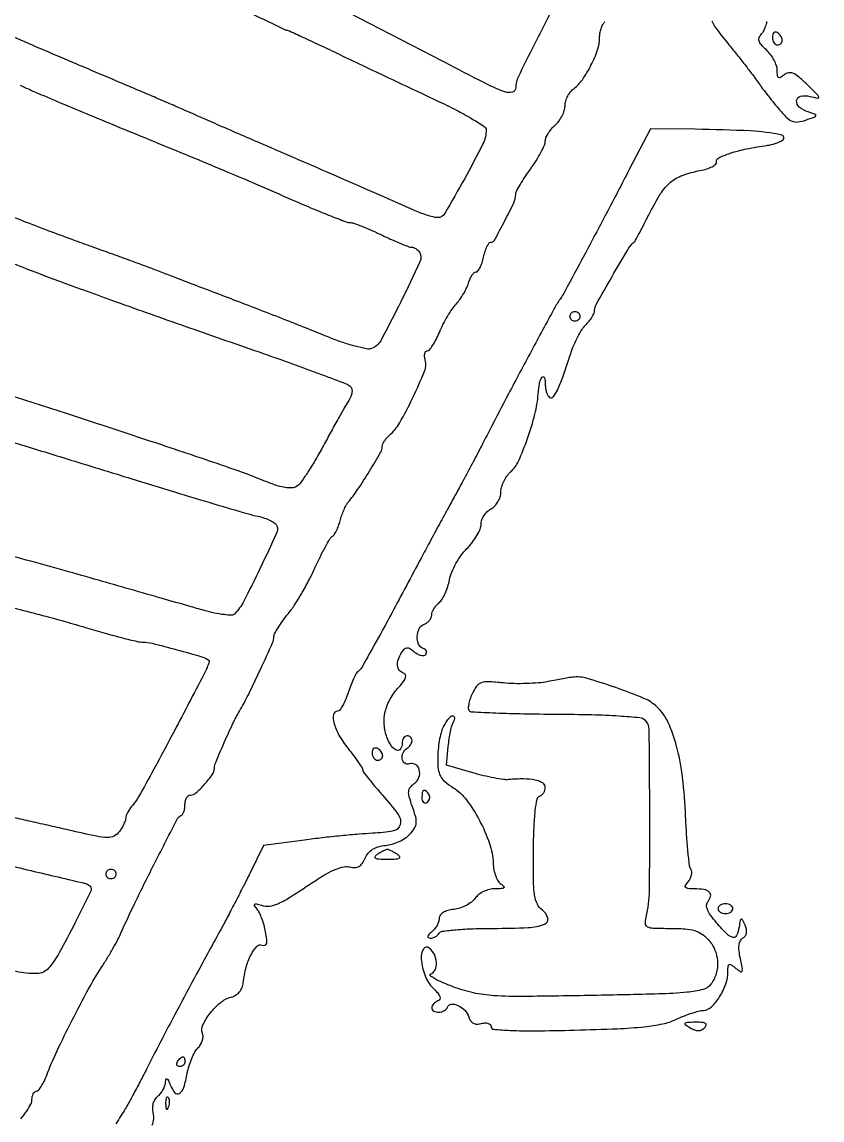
# Model space of a CAD drawing. Extents: x 0 to 2558, y 0 to 3412.
# Drawn here: x 621 to 783.1, y 1777.2 to 1999.6 of the extents above; entities that cross this region are included whole.
import ezdxf

# ---------------------------------------------------------------- set-up
doc = ezdxf.new("R2010")
doc.units = 0

msp = doc.modelspace()

# ---------------------------------------------------------------- linework, layer by layer
for points in [[(1286.775, 2242.902503, 0.000001), (1177.44536, 2242.627485, 0.134519)], [(1176.555032, 2242.380365, -0.000002), (1098.265318, 2241.934774, -0.000173)], [(935.98627, 1609.366085, -0.000001), (935.969595, 1631.173089, -0.000019), (935.952051, 1655.383799, -0.000011), (935.933053, 1684)], [(1102.150613, 2258.328759, 0.000012), (1205.122254, 2258.377188, 0.008936)], [(665.553633, 2002.283431, 0.000064), (674.296067, 1998.072004, 0.112671), (674.611544, 1998, -0.107922), (674.917556, 1997.93317, -0.000498), (677.908563, 1996.557736, -0.002316), (681.305779, 1994.972282, -0.001458), (685.260489, 1993.090167, 0.000781), (689.888093, 1990.880118, 0.000477), (695.356206, 1988.285533, 0.000478), (700.778117, 1985.725549, 0.000849), (705.25, 1983.628627, -0.010084), (708.987789, 1981.790972, -0.015457), (712.14081, 1980.035499, -0.009905), (714.640503, 1978.472707, -0.249857), (715.016586, 1977.78846, -0.120496), (714.36662, 1974.974058, -0.008975), (710.668558, 1967.952341, -0.005714), (706.630889, 1960.803342, -0.267425), (705.236312, 1960, -0.058474), (704.480821, 1960.088656, -0.015207), (703.297867, 1960.408473, -0.015249), (701.962745, 1960.858265, -0.015035), (700.651129, 1961.390546, 0.00058), (693.356794, 1964.599321, 0.0005), (685.685054, 1967.954353, 0.000497), (677.958783, 1971.314886, 0.000554), (670.5, 1974.540434, -0.000395), (665.995308, 1976.486779, -0.000412), (661.55625, 1978.413267, -0.000395), (657.721703, 1980.084762, -0.001811), (655.5, 1981.064898, 0.002119), (653.472365, 1981.957927, 0.000738), (650.545312, 1983.227166, 0.000733), (647.318986, 1984.614912, 0.000855), (644.25, 1985.923444, 0.000011), (640.949584, 1987.323898, 0.000007), (637, 1988.999647, 0.000007), (633.050414, 1990.675275, 0.000011), (629.75, 1992.075353, -0.001416), (623.098393, 1994.919135, -0.001717), (616.877373, 1997.625058, -0.00147)], [(732.495811, 2009.828005, 0.006305), (726.921155, 1999.26025, 0.002388), (721.542522, 1988.619881, 0.116335), (721, 1986.319714, -0.334184), (720.337526, 1985.439227, -0.153963), (718.818683, 1985.476895, -0.034451), (715.547118, 1986.856993, -0.003201), (707.742515, 1990.86549, 0.003075), (674.214495, 2008.096408, 0.001802)], [(620.738541, 1777.393758, 0.024751), (621.923643, 1778.983713, 0.024716), (622.776028, 1780.400512, 0.123673), (623, 1781.292163, -0.049477), (623.064829, 1781.945708, -0.06947), (623.258112, 1782.498323, -0.089639), (623.543208, 1782.870266, -0.186626), (623.87868, 1783, 0.219982), (624.292943, 1783.191529, 0.032056), (624.86183, 1783.954688, 0.031293), (625.454842, 1785.005168, 0.0221), (625.991685, 1786.25, -0.018888), (628.018837, 1791.034818, -0.007695), (631.118864, 1797.388983, -0.00767), (634.402064, 1803.624804, -0.019665), (637.020475, 1808, 0.007633), (638.224495, 1809.906219, 0.006906), (639.411555, 1811.9125, 0.006933), (640.424779, 1813.738463, 0.021843), (641.032698, 1815, -0.011852), (643.837291, 1821.130229, -0.004723), (647.959419, 1829.403916, -0.000994), (652.440266, 1838.145732, -0.178107), (653.189344, 1838.833333, 0.156254), (653.500774, 1839.095709, 0.053767), (653.76187, 1839.631771, 0.047113), (653.940179, 1840.325287, 0.039396), (654, 1841.083333, -0.054903), (654.080754, 1841.816539, -0.074532), (654.320102, 1842.436979, -0.094055), (654.673937, 1842.853228, -0.171325), (655.089707, 1843, 0.184509), (656.217241, 1843.430744, 0.027397), (657.970775, 1845.181509, 0.028895), (659.526327, 1847.13037, 0.146092), (659.966731, 1848.434276, -0.090665), (660.229119, 1849.627632, -0.003834), (661.94223, 1853.624431, -0.007075), (663.710804, 1857.514026, -0.023388), (665.029353, 1860, 0.019208), (666.837777, 1863.341816, 0.006037), (669.288361, 1868.473258, 0.00253), (671.736008, 1873.832809, 0.106233), (672, 1875.061307, -0.125339), (672.154392, 1875.66753, -0.014456), (672.867655, 1876.891423, -0.016683), (673.822591, 1878.317842, -0.012887), (674.953721, 1879.808638, 0.024949), (676.263415, 1881.624078, 0.011891), (677.772108, 1884.077718, 0.011755), (679.230367, 1886.721855, 0.016369), (680.400451, 1889.15806, -0.009399), (681.424053, 1891.367671, -0.012656), (682.437995, 1893.325172, -0.009755), (683.3489, 1894.906017, -0.119303), (683.83595, 1895.398612, 0.108857), (684.24239, 1895.793067, 0.029655), (684.692909, 1896.572292, 0.028523), (685.11109, 1897.540041, 0.026243), (685.429757, 1898.576152, -0.021704), (685.750909, 1899.655082, -0.019053), (686.176977, 1900.750948, -0.01948), (686.638114, 1901.710799, -0.052972), (687.05887, 1902.335601, 0.026738), (688.982215, 1904.891827, 0.010399), (691.373859, 1908.616695, 0.005636), (693.64374, 1912.414497, 0.128527), (693.981803, 1913.627555, -0.095344), (694.089954, 1914.144469, -0.040857), (694.415828, 1914.773434, -0.038488), (694.883822, 1915.406433, -0.041148), (695.433781, 1915.945043, 0.09105), (697.476995, 1918.388267, 0.01738), (700.162419, 1923.545006, 0.013951), (702.528107, 1928.878778, 0.162749), (702.678376, 1931.121891, -0.043101), (702.555139, 1931.841411, -0.073697), (702.593818, 1932.448305, -0.11083), (702.779354, 1932.851226, -0.233749), (703.0802, 1933, 0.224975), (703.51469, 1933.205921, 0.026126), (704.16944, 1934.097554, 0.027334), (704.871272, 1935.305061, 0.019019), (705.534308, 1936.736353, -0.019333), (706.266539, 1938.314417, -0.015177), (707.176586, 1939.966661, -0.015434), (708.118097, 1941.452923, -0.036043), (708.932793, 1942.486353, 0.030684), (709.6863, 1943.421399, 0.020803), (710.430844, 1944.569429, 0.021004), (711.059453, 1945.743008, 0.038845), (711.452453, 1946.75, -0.032571), (711.776256, 1947.61141, -0.043568), (712.184958, 1948.339062, -0.050374), (712.613213, 1948.848018, -0.195077), (712.987932, 1949, 0.238992), (713.35958, 1949.188403, 0.041416), (713.78403, 1949.88125, 0.03719), (714.185446, 1950.850862, 0.025496), (714.5, 1952, -0.022195), (714.806471, 1953.149337, -0.033077), (715.183697, 1954.11875, -0.034879), (715.574343, 1954.822144, -0.253773), (715.9022, 1955, 0.271316), (716.696642, 1955.465345, 0.006893), (718.759832, 1959.266722, 0.011072), (720.620724, 1963.010172, 0.11024), (721, 1964.709493, -0.121603), (721.145707, 1965.299741, -0.011244), (721.88125, 1966.625514, -0.013965), (722.851019, 1968.18289, -0.010511), (724, 1969.841303, 0.015947), (725.148548, 1971.5382, 0.018935), (726.11875, 1973.212196, 0.018043), (726.824613, 1974.668541, 0.104183), (727, 1975.501129, -0.098705), (727.140221, 1976.204512, -0.040208), (727.5875, 1977.076565, -0.037774), (728.234721, 1977.964615, -0.039367), (729, 1978.732028, 0.055635), (729.765407, 1979.551098, 0.042526), (730.4125, 1980.593883, 0.043587), (730.854497, 1981.69009, 0.074173), (731, 1982.665537, -0.070503), (731.1341, 1983.611836, -0.048756), (731.534787, 1984.618001, -0.048681), (732.123814, 1985.529521, -0.069428), (732.820551, 1986.193296, 0.086815), (734.529517, 1987.93797, 0.033608), (736.259969, 1990.859987, 0.033672), (737.587646, 1993.998804, 0.083404), (738, 1996.453638, -0.043105), (738.077651, 1997.352689, -0.036436), (738.309369, 1998.278875, -0.037982), (738.649068, 1999.096158, -0.079052), (739.05317, 1999.65317, 0.062102)], [(760.770721, 1999.84077, 0.076752), (761.607791, 1998.311718, 0.007552), (764.219287, 1995.009911, -0.003082), (765.968153, 1992.838924, -0.003119), (767.683165, 1990.655066, -0.003037), (769.15254, 1988.735814, -0.012701), (770, 1987.553589, 0.011686), (770.765592, 1986.480984, 0.00459), (771.868463, 1985.037608, 0.00454), (773.089899, 1983.498165, 0.005649), (774.254342, 1982.090445, 0.019581), (775.888618, 1980.306189, 0.097691), (777.007204, 1979.548581, 0.133066), (778.152756, 1979.39184, 0.049148), (779.754342, 1979.76146, 0.004428), (781.594123, 1980.399628, 0.238396), (781.841768, 1980.660183, 0.398997), (781.714261, 1980.91286, 0.008211), (780.25, 1981.410734, -0.095287), (778.460819, 1982.391262, -0.250339), (777.923288, 1983.703167, -0.325609), (778.731772, 1984.604239, -0.114457), (780.572611, 1984.571132, 0.01163), (782.213004, 1984.19975, 0.548192), (782.410219, 1984.404246, 0.138707), (782.138188, 1984.889105, 0.002454), (779.98622, 1987.01347, 0.016795), (778.299611, 1988.554886, 0.077728), (777.177937, 1989.245245, 0.148059), (776.278834, 1989.33781, 0.125994), (775.413609, 1988.928302, -0.03432), (774.672018, 1988.394256, -0.289616), (774.278848, 1988.397522, -0.229946), (774.050455, 1988.772857, -0.023658), (774, 1989.8386, 0.082348), (773.843248, 1990.783914, 0.040013), (773.355371, 1991.910628, 0.038271), (772.645277, 1993.030458, 0.044816), (771.805517, 1993.966562, -0.025484), (770.760487, 1995.04468, -0.105236), (770.320329, 1995.833135, -0.172405), (770.348998, 1996.5154, -0.100827), (770.805517, 1997.205517, 0.076638), (771.2637, 1997.830742, 0.038301), (771.649121, 1998.735081, 0.036879), (771.911967, 1999.75346, 0.044746)], [(620.595215, 1986.8092, -0.004735), (622.260898, 1986.069676, 0.006289), (624.757817, 1984.970381, 0.00101), (629.661014, 1982.89661, 0.001117), (635.446313, 1980.478716, 0.00098), (641.5, 1977.978415, -0.000238), (655.796751, 1972.098381, -0.001721), (662.66192, 1969.243351, -0.002675), (668.257458, 1966.858412, -0.001076), (675.878439, 1963.542409, 0.003901), (679.940925, 1961.801988, 0.005658), (683.556132, 1960.334333, 0.003027), (686.628256, 1959.148878, 0.090803), (687.441286, 1959, -0.08514), (688.162631, 1958.876273, -0.008608), (689.80006, 1958.265625, -0.010586), (691.736809, 1957.457391, -0.008242), (693.807944, 1956.5, 0.006612), (695.861846, 1955.542433, 0.008923), (697.745762, 1954.734375, 0.006456), (699.334991, 1954.109852, 0.090627), (699.93608, 1954, -0.087841), (700.342682, 1953.928012, -0.053324), (700.782165, 1953.711905, -0.051349), (701.186093, 1953.394405, -0.062192), (701.488103, 1953.019249, -0.251916), (701.605838, 1951.059774, -0.006674), (697.721702, 1942.954884, -0.00778), (693.65149, 1935.056026, -0.189311), (691.802403, 1933.481936, -0.13327), (690.75205, 1933.412444, -0.01583), (688.458394, 1933.950872, -0.018004), (685.722949, 1934.791751, -0.013867), (682.802403, 1935.897623, 0.002748), (679.234973, 1937.339925, 0.00115), (674.413831, 1939.245508, 0.001138), (669.246025, 1941.260825, 0.001477), (664.5, 1943.083128, -0.000277), (659.921885, 1944.828363, -0.000262), (655.2625, 1946.610332, -0.00026), (651.141211, 1948.191443, -0.000922), (648.5, 1949.2119, 0.003697), (646.028358, 1950.151114, 0.001464), (642.61875, 1951.406634, 0.001449), (638.929137, 1952.7409, 0.001817), (635.5, 1953.955705, -0.004279), (631.72441, 1955.314209, -0.002067), (626.9125, 1957.11489, -0.002049), (621.912488, 1959.033026, -0.002942), (617.5, 1960.776492, 0.001622)], [(647.37756, 1776.125967, 0.066172), (647.66654, 1777.373709, 0.085543), (647.578335, 1778.543911, -0.060995), (647.454607, 1779.536063, -0.066314), (647.580807, 1780.499813, -0.070224), (647.942842, 1781.349327, -0.083946), (648.509666, 1782.008022, 0.054173), (649.084726, 1782.601271, 0.04117), (649.580834, 1783.359654, 0.042169), (649.930854, 1784.15903, 0.072503), (650.063386, 1784.872445, -0.057328), (650.149767, 1785.430916, -0.516967), (650.345693, 1785.502113, -0.133135), (650.632236, 1785.162177, -0.013561), (651.054928, 1784.185755, 0.083017), (651.972737, 1782.678896, 0.388244), (652.895737, 1782.570029, 0.165004), (653.763624, 1783.784477, 0.027), (654.458908, 1786.632655, -0.028114), (654.830631, 1788.14081, -0.025444), (655.379427, 1789.650107, -0.026308), (656.011283, 1790.950741, -0.070257), (656.629782, 1791.772639, 0.062298), (657.155999, 1792.449314, 0.058115), (657.514169, 1793.250433, 0.062275), (657.659522, 1794.049484, 0.105883), (657.554807, 1794.717772, -0.20714), (657.627317, 1796.439312, -0.054319), (659.125772, 1798.834025, -0.053805), (661.236236, 1800.988134, -0.111441), (663.328795, 1802.040994, 0.078111), (664.257981, 1802.433959, 0.081791), (665.00516, 1803.088262, 0.078329), (665.526502, 1803.973954, 0.064006), (665.796508, 1805.040994, -0.036368), (666.387039, 1808.067401, -0.050521), (667.375877, 1810.644597, -0.065745), (668.529238, 1812.33545, -0.311331), (669.609043, 1812.59653, 0.157394), (670.18376, 1812.565361, 0.26956), (670.51344, 1812.894548, 0.095716), (670.570408, 1813.722549, 0.016235), (670.32541, 1815.294385, 0.022151), (670.012162, 1816.623931, 0.01998), (669.573283, 1817.96791, 0.020449), (669.082403, 1819.140435, 0.057874), (668.617129, 1819.894246, -0.021753), (668.093263, 1820.620171, -0.375934), (668.130319, 1820.887833, -0.245805), (668.455527, 1820.964664, -0.013186), (669.507842, 1820.666133, 0.104087), (671.127183, 1820.511224, 0.080168), (672.841233, 1820.989383, 0.034717), (675.345108, 1822.361966, 0.004426), (680.486746, 1825.728445, -0.019665), (682.681806, 1827.071935, -0.034344), (684.609297, 1827.982298, -0.042274), (686.220151, 1828.459643, -0.112592), (687.411792, 1828.435031, 0.069523), (688.436855, 1828.325894, 0.122625), (689.251062, 1828.557193, 0.110443), (689.917579, 1829.166779, 0.049744), (690.5, 1830.206586, -0.071054), (691.139556, 1831.242631, -0.079131), (692.023616, 1832.014806, -0.071186), (693.184277, 1832.530178, -0.044756), (694.645283, 1832.805548, 0.04858), (695.980943, 1833.067863, 0.035668), (697.393186, 1833.60317, 0.03636), (698.668796, 1834.310522, 0.064147), (699.583067, 1835.091788, 0.043844), (700.506378, 1836.31157, 0.117408), (700.853643, 1837.336916, 0.090539), (700.745315, 1838.567879, 0.019656), (700.096623, 1840.609339, -0.015984), (699.440604, 1842.622522, -0.090304), (699.325039, 1843.741359, -0.147954), (699.64136, 1844.554561, -0.068777), (700.463265, 1845.34948, 0.151175), (701.398894, 1846.607841, 0.150177), (701.463545, 1848.178335, 0.198993), (700.665287, 1849.228746, 0.227432), (699.417241, 1849.329869, -0.257306), (698.51734, 1849.454188, -0.202441), (698.011267, 1850.317227, -0.137874), (698.192423, 1851.574013, -0.151147), (699, 1852.5, 0.06081), (699.382515, 1852.806203, 0.051032), (699.70625, 1853.2129, 0.053229), (699.926698, 1853.653442, 0.089642), (700, 1854.059017, 0.105429), (699.923444, 1854.418051, 0.099231), (699.70625, 1854.723586, 0.096318), (699.381732, 1854.928382, 0.092995), (699, 1855, 0.148195), (698.618646, 1854.884432, 0.098894), (698.29375, 1854.559375, 0.082425), (698.074694, 1854.073457, 0.064853), (698, 1853.5, -0.144104), (697.65905, 1852.341565, -0.357371), (696.874281, 1852.088563, -0.155347), (695.819544, 1852.946405, -0.054161), (694.91979, 1854.710967, -0.074742), (694.360592, 1857.282622, -0.074367), (694.580607, 1859.909676, -0.070277), (695.584865, 1862.48103, -0.056676), (697.32413, 1864.887177, 0.021573), (698.265307, 1866.013736, 0.084451), (698.685881, 1866.813093, 0.192372), (698.650786, 1867.358482, 0.198446), (698.25, 1867.72051, -0.144339), (697.426921, 1868.320036, -0.146266), (697.066026, 1869.267051, -0.106158), (697.238562, 1870.510292, -0.053739), (697.939097, 1871.935698, -0.050068), (698.485205, 1872.63325, -0.193279), (698.976716, 1872.855505, -0.155448), (699.556514, 1872.697781, -0.029681), (700.447951, 1872.043197, 0.048942), (701.113933, 1871.592526, 0.066455), (701.791434, 1871.334107, 0.083866), (702.376527, 1871.29641, 0.181446), (702.774166, 1871.494404, 0.131406), (702.9506, 1871.826374, 0.15914), (702.919599, 1872.175998, 0.130241), (702.67339, 1872.491215, 0.076562), (702.25, 1872.720238, -0.208066), (701.320192, 1873.592196, -0.115005), (701.039191, 1875.15222, -0.109791), (701.475429, 1876.731563, -0.180985), (702.5, 1877.638374, 0.067998), (703.073476, 1877.953301, 0.062708), (703.559375, 1878.418123, 0.066679), (703.888415, 1878.955825, 0.104374), (704, 1879.484544, -0.090785), (704.105226, 1880.059304, -0.042925), (704.432852, 1880.741117, -0.04065), (704.909729, 1881.416215, -0.045486), (705.473538, 1881.978038, 0.082636), (706.084802, 1882.68465, 0.030471), (706.703895, 1883.852766, 0.029201), (707.237078, 1885.235447, 0.031064), (707.592765, 1886.642787, -0.052006), (708.047309, 1888.169533, -0.028882), (708.89501, 1889.9198, -0.028501), (709.968796, 1891.61078, -0.040685), (711.119227, 1892.965381, 0.031926), (712.221672, 1894.218381, 0.032074), (713.153773, 1895.599688, 0.03383), (713.803863, 1896.905735, 0.098874), (714, 1897.887893, -0.0854), (714.148028, 1898.748243, -0.057668), (714.5875, 1899.644292, -0.056366), (715.235084, 1900.438899, -0.070864), (716, 1901, 0.07804), (716.771356, 1901.58294, 0.058464), (717.417684, 1902.431246, 0.058219), (717.852619, 1903.410509, 0.07556), (718, 1904.380196, -0.070143), (718.14299, 1905.394451, -0.042006), (718.577175, 1906.533849, -0.041213), (719.212792, 1907.617635, -0.055666), (719.96485, 1908.46819, 0.103778), (721.562347, 1910.666503, 0.020471), (723.383441, 1915.217163, 0.02276), (724.88961, 1920.187877, 0.043491), (725.561087, 1924.302279, -0.028349), (725.844838, 1926.447112, -0.114009), (726.37468, 1927.64887, -0.621602), (726.814593, 1927.567093, -0.068782), (727, 1926.225684, 0.038497), (727.065296, 1925.378862, 0.041924), (727.259659, 1924.576678, 0.046016), (727.544163, 1923.928268, 0.128647), (727.883944, 1923.571726, 0.379704), (728.605823, 1923.697279, 0.056871), (729.454978, 1925.054117, 0.027846), (730.539961, 1927.694351, 0.005641), (732.148224, 1932.5, -0.023729), (732.772358, 1934.162625, -0.020272), (733.581668, 1935.850506, -0.02076), (734.444511, 1937.326009, -0.053215), (735.218438, 1938.288955, 0.027425), (735.900294, 1939.053193, 0.029506), (736.476666, 1939.869723, 0.030837), (736.882567, 1940.623412, 0.108512), (737, 1941.158144, -0.128109), (737.331187, 1942.429531, -0.00277), (740.520134, 1948.06167, -0.004046), (743.690468, 1953.487073, -0.076643), (744.938919, 1955, 0.082547), (745.261056, 1955.399844, 0.003625), (746.130848, 1956.96875, 0.006057), (747.130153, 1958.856562, 0.00428), (748.20865, 1961, -0.026392), (750.36862, 1964.858014, -0.077045), (752.367744, 1967.151442, -0.087668), (754.810997, 1968.567205, -0.041235), (758.341978, 1969.536333, 0.028074), (759.70125, 1969.871245, 0.044316), (760.812959, 1970.3234, 0.055505), (761.555948, 1970.81632, 0.275187), (761.715086, 1971.270437, -0.34445), (762.137239, 1972.11521, -0.031668), (764.461776, 1973.045305, -0.029202), (767.789291, 1973.926604, -0.015435), (772, 1974.647898, 0.094859), (775.049279, 1975.685333, 0.68631), (774.894279, 1976.716116, 0.042824), (768.590728, 1977.559407, 0.008868), (757.398263, 1977.891466), (748.296526, 1978), (744.018689, 1969.75, -0.001375), (739.347033, 1960.800793, -0.001664), (734.912823, 1952.430826, -0.000736), (730.958905, 1945.053261, -0.029821), (730, 1943.5, 0.029069), (728.801278, 1941.564791, 0.000836), (724.198586, 1933.034221, 0.001927), (719.554181, 1924.311331, 0.003307), (715.759039, 1917, -0.002137), (714.069612, 1913.726612, -0.00154), (712.157411, 1910.0875, -0.001555), (710.317287, 1906.637581, -0.003369), (708.876913, 1904, 0.001753), (707.425659, 1901.362793, 0.000803), (705.549872, 1897.9125, 0.000795), (703.586496, 1894.273439, 0.001097), (701.836343, 1891, -0.000916), (695.887535, 1879.863773, -0.003958), (692.289404, 1873.283184, -0.002649), (689.759081, 1868.797344, -0.11382), (689.022889, 1868, 0.121665), (688.672004, 1867.607966, 0.014172), (688.146063, 1866.545312, 0.016347), (687.58909, 1865.222602, 0.012683), (687.06736, 1863.75, -0.020825), (686.531927, 1862.31345, -0.030295), (685.933026, 1861.101562, -0.030466), (685.351711, 1860.2152, -0.236627), (684.922448, 1860, 0.358884), (684.097478, 1859.320322, 0.116209), (684.163582, 1857.619744, 0.063244), (685.197385, 1855.150857, 0.037175), (687, 1852.5, -0.007333), (688.149486, 1851.009185, -0.010553), (689.119157, 1849.653979, -0.006626), (689.886922, 1848.499088, -0.143777), (690.001384, 1848.112495, 0.162235), (690.132755, 1847.721224, 0.00502), (691.181219, 1846.358046, 0.009361), (692.477995, 1844.768773, 0.006289), (694.0159, 1843, -0.023141), (697.21932, 1839.054744, -0.226619), (697.613613, 1837.004683, -0.290655), (696.257307, 1835.742733, -0.034681), (691.990634, 1835.252832, 0.009451), (689.307644, 1835.081191, 0.003882), (685.676013, 1834.751441, 0.003839), (681.782436, 1834.337203, 0.004914), (678.204303, 1833.893057), (669.908606, 1832.780451), (667.139023, 1827.140225, -0.003359), (665.861741, 1824.582625, -0.001976), (664.302065, 1821.541191, -0.001976), (662.719236, 1818.513785, -0.003375), (661.370493, 1816, 0.000931), (656.354356, 1806.759601, 0.001689), (652.290916, 1799.179719, 0.002046), (648.958939, 1792.851213, 0.003426), (646.215876, 1787.5, -0.004276), (644.741987, 1784.636719, -0.004379), (643.230831, 1781.821875, -0.004249), (641.877227, 1779.401666, -0.018305), (641.008083, 1778, 0.020214), (640.014234, 1776.383483, 0.00202)], [(618.514803, 1950.936298, -0.007844), (621, 1950.001018, 0.0061), (628.3593, 1947.202073, 0.00167), (640.029913, 1942.969797, 0.001603), (653.939178, 1938.028459, 0.001271), (669, 1932.7753, -0.002611), (675.777167, 1930.391058, -0.003954), (681.645769, 1928.239463, -0.001557), (686.654865, 1926.340103, -0.093229), (687.474959, 1925.835644, -0.146322), (687.792222, 1925.30975, -0.097668), (687.832941, 1924.602748, -0.070677), (687.584075, 1923.73174, -0.035916), (687.045527, 1922.725041, 0.011094), (686.277586, 1921.446363, 0.002143), (684.950143, 1919.097356, 0.00228), (683.425683, 1916.343112, 0.002103), (681.884429, 1913.5, -0.010121), (680.335742, 1910.74939, -0.012802), (678.788978, 1908.274793, -0.010892), (677.406137, 1906.279413, -0.09434), (676.622097, 1905.541849, -0.133525), (675.633328, 1905.234619, -0.052996), (674.203098, 1905.335059, -0.037599), (672.303012, 1905.822594, -0.015434), (669.808236, 1906.753657, 0.014493), (663.106367, 1909.269204, 0.002098), (649.284707, 1913.940188, 0.001873), (630.018217, 1920.28119, 0.000705), (603, 1929.019332, -0.000189)], [(611.004376, 1830.391894, -0.003148), (622.73968, 1827.7155, -0.000608), (633.828913, 1825.098651, -0.138995), (634.747524, 1824.585809, -0.319604), (634.918847, 1823.567679, -0.003672), (631.703724, 1817.067293, -0.009888), (628.515992, 1811.039368, -0.050353), (626.354773, 1807.926235, -0.109844), (625.316654, 1807.145987, -0.096142), (623.993868, 1806.830656, -0.044999), (621.892426, 1806.930797, -0.006915), (617.754503, 1807.562046, -0.000012), (597.009268, 1811.021501, -0.00002), (579.627169, 1813.921267, -0.000014), (565.648221, 1816.25429, -0.000237)], [(614.921631, 1915.789215, -0.00029), (623.73125, 1913.088195, -0.000289), (633.542362, 1910.067679, -0.000323), (643, 1907.143307, 0.001309), (651.860272, 1904.422789, 0.001784), (659.865161, 1902.018994, 0.001171), (666.599181, 1900.040132, 0.020371), (668.81757, 1899.490819, -0.031004), (670.122956, 1899.137979, -0.036501), (671.302712, 1898.640654, -0.03953), (672.211958, 1898.082023, -0.144605), (672.618916, 1897.550706, -0.202234), (672.570457, 1896.068338, -0.003865), (669.227461, 1888.958066, -0.007457), (665.893434, 1882.264786, -0.071802), (664.049295, 1879.683862, -0.212547), (663.463066, 1879.444143, -0.021234), (661.915801, 1879.557532, -0.023765), (660.003175, 1879.872346, -0.01665), (657.883862, 1880.399867, -0.000268), (654.841623, 1881.267393, -0.000053), (649.38151, 1882.828191, -0.000056), (643.020414, 1884.648036, -0.000052), (636.5, 1886.514983, 0.001482), (629.533211, 1888.488192, 0.001099), (621.821875, 1890.629341, 0.00111), (614.533004, 1892.618542, 0.002505)], [(619.327424, 1880.916001, -0.003402), (624.513738, 1879.580673, -0.003399), (629.703436, 1878.168928, -0.005682), (634.046768, 1876.902268, 0.005013), (637.839187, 1875.790767, 0.00651), (641.337117, 1874.852541, 0.004993), (644.277808, 1874.135865, 0.057329), (645.458876, 1874, -0.061863), (647.322565, 1873.768527, -0.004477), (652.351854, 1872.451659, -0.003826), (657.421492, 1871.03387, -0.078626), (658.854336, 1870.364074, -0.326728), (658.93171, 1870.148774, -0.015227), (658.675819, 1869.368866, -0.020239), (658.283, 1868.407664, -0.012578), (657.749038, 1867.31233, -0.001285), (651.85897, 1856.03473, -0.003684), (647.689032, 1848.240407, -0.003124), (644.602736, 1842.655762, -0.051741), (643.378792, 1840.921259, 0.027702), (642.8511, 1840.244841, 0.02823), (642.40502, 1839.518361, 0.029414), (642.092095, 1838.845677, 0.09443), (642, 1838.362389, -0.085307), (641.915015, 1837.867901, -0.024842), (641.620129, 1837.150668, -0.024186), (641.201781, 1836.362771, -0.023728), (640.706824, 1835.613735, -0.114681), (639.640255, 1834.695021, -0.128461), (638.322218, 1834.390339, -0.045473), (636.075321, 1834.659519, -0.003965), (630.456824, 1835.904396, 0.000423), (626.697625, 1836.76529, 0.000383), (622.809192, 1837.649181, 0.000383), (619.325641, 1838.435423, 0.001225)]]:
    msp.add_lwpolyline(points, format="xyb")
for points in [[(773, 1996.559017, 0.062283), (773.074545, 1995.962904, 0.080552), (773.29375, 1995.457961, 0.097988), (773.618621, 1995.120018, 0.153634), (774, 1995, 0.092995), (774.381732, 1995.071618, 0.096318), (774.70625, 1995.276414, 0.099231), (774.923444, 1995.581949, 0.105429), (775, 1995.940983, 0.089642), (774.926698, 1996.346558, 0.053229), (774.70625, 1996.7871, 0.051032), (774.382515, 1997.193797, 0.06081), (774, 1997.5, 0.139169), (773.620352, 1997.607943, 0.191142), (773.29375, 1997.478525, 0.138808), (773.073267, 1997.110654, 0.066118)], [(734, 1940, -0.099038), (733.923658, 1939.618362, -0.097945), (733.70625, 1939.29375, -0.097945), (733.381638, 1939.076342, -0.099038), (733, 1939, -0.099038), (732.618362, 1939.076342, -0.097945), (732.29375, 1939.29375, -0.097945), (732.076342, 1939.618362, -0.099038), (732, 1940, -0.099038), (732.076342, 1940.381638, -0.097945), (732.29375, 1940.70625, -0.097945), (732.618362, 1940.923658, -0.099038), (733, 1941, -0.099038), (733.381638, 1940.923658, -0.097945), (733.70625, 1940.70625, -0.097945), (733.923658, 1940.381638, -0.099038)], [(727.5, 1865.992347, -0.027081), (725.608312, 1865.729874, -0.013541), (723.19573, 1865.593073, -0.013402), (720.684299, 1865.586138, -0.019247), (718.464187, 1865.725143, 0.012336), (715.386505, 1865.960574, 0.098678), (713.98558, 1865.755943, 0.156538), (713.069625, 1865.056275, 0.04513), (712.176746, 1863.488571, 0.025471), (711.742773, 1862.391212, 0.035119), (711.47506, 1861.366133, 0.037839), (711.38331, 1860.532409, 0.2077), (711.545631, 1860.120774, 0.186737), (712.117943, 1859.867671, 0.00163), (716.966224, 1859.654656, 0.005369), (722.581016, 1859.486668, 0.003403), (729.127356, 1859.405716, -0.004579), (736.446134, 1859.297998, -0.010482), (741.957517, 1859.050709, -0.007433), (746.128262, 1858.713528, -0.174196), (747.18418, 1858.21582, -0.196288), (747.984108, 1856.311881, -0.001557), (748.101642, 1839.492676, -0.003914), (748.039313, 1823.735763, -0.05766), (747.338976, 1818.25, 0.076596), (747.224383, 1816.969844, 0.278197), (747.670798, 1816.326049, 0.098733), (748.881647, 1816.048907, 0.007045), (752.352637, 1816, -0.016991), (755.276524, 1815.900614, -0.053083), (757.212681, 1815.560236, -0.073772), (758.662958, 1814.899726, -0.06161), (759.961045, 1813.811439, -0.087417), (761.310607, 1811.731817, -0.084516), (761.888731, 1809.291459, -0.085601), (761.624238, 1806.824401, -0.092995), (760.546958, 1804.666583, -0.169651), (758.96573, 1803.616555, -0.038969), (755.761345, 1803.059263, -0.016962), (749.957738, 1802.708451, -0.001871), (736.64449, 1802.406026, -0.002097), (722.764215, 1802.200894, -0.018067), (716.570115, 1802.359164, -0.038714), (712.437821, 1802.937558, -0.035432), (708.315728, 1804.155478, -0.012544), (706.16895, 1805.020922, -0.027096), (704.575558, 1805.815277, -0.045971), (703.689393, 1806.432695, -0.585575), (703.75, 1806.749368, 0.205636), (704.665498, 1807.565083, 0.12183), (704.953383, 1809.023516, 0.10098), (704.532084, 1810.681377, 0.107395), (703.5, 1812, 0.465723), (702.296387, 1811.782248, 0.154357), (701.85826, 1809.764505, 0.06682), (702.641294, 1806.357689, 0.111795), (704.25, 1803.913102, -0.02278), (705.208616, 1802.902774, -0.087539), (705.651482, 1802.162208, -0.202109), (705.633585, 1801.643981, -0.199221), (705.25, 1801.290814, 0.060016), (704.772028, 1801.04758, 0.060587), (704.367188, 1800.698447, 0.066634), (704.092474, 1800.301221, 0.118546), (704, 1799.916667, 0.280157), (704.40584, 1799.249208, 0.131316), (705.431046, 1799.023133, 0.110013), (706.566007, 1799.328996, 0.194048), (707.185743, 1800.057229, -0.30269), (707.95071, 1800.652396, -0.129885), (709.283586, 1800.403005, -0.092067), (710.680759, 1799.390902, -0.113721), (711.49672, 1798.010335, 0.076997), (711.872308, 1797.254203, 0.121985), (712.416543, 1796.783272, 0.116271), (713.137965, 1796.60746, 0.065925), (714.034787, 1796.719348, -0.051485), (714.796526, 1796.836733, -0.089136), (715.430013, 1796.755341, -0.12904), (715.844059, 1796.494458, -0.190218), (716, 1796.09939, 0.388209), (716.506635, 1795.545201, 0.011812), (719.881776, 1795.322211, 0.013236), (724.902221, 1795.242485, 0.00354), (732.89004, 1795.383661, 0.004158), (741.631706, 1795.672828, 0.015789), (747.081378, 1796.071129, 0.02513), (750.79509, 1796.650577, 0.059579), (753.443008, 1797.53998, -0.016146), (754.989334, 1798.21349, -0.015223), (756.606298, 1798.800148, -0.015385), (758.06959, 1799.231775, -0.04994), (759.067969, 1799.389076, 0.180734), (760.677042, 1800.096255, 0.059574), (762.328679, 1802.138281, 0.056759), (763.579105, 1804.742169, 0.08377), (764, 1807.236752, -0.022001), (764.048578, 1808.340228, -0.2823), (764.284513, 1808.65826, -0.255309), (764.696293, 1808.609571, -0.018776), (765.630055, 1807.892064, 0.027573), (766.554702, 1807.207079, 0.462782), (766.876988, 1807.301294, 0.153822), (766.941857, 1807.866487, 0.006306), (766.523163, 1809.894539, -0.025504), (766.264351, 1811.446857, -0.059681), (766.270238, 1812.621894, -0.086448), (766.529423, 1813.469673, -0.137878), (767.038825, 1814.023995, 0.104416), (767.514507, 1814.477607, 0.110028), (767.755061, 1815.076586, 0.092004), (767.739843, 1815.808948, 0.05343), (767.469776, 1816.649075, 0.009857), (766.950769, 1817.758714, 0.373801), (766.715148, 1817.857819, 0.269516), (766.516142, 1817.634092, 0.00682), (766.254508, 1816.25, -0.058134), (765.754062, 1814.568821, -0.352386), (765.006126, 1814.172051, -0.152451), (763.885207, 1814.773439, -0.01389), (761.703615, 1817.12456, -0.02148), (760.484964, 1818.639962, -0.063812), (759.839007, 1819.803291, -0.10651), (759.684094, 1820.721126, -0.163358), (759.972255, 1821.466569, 0.118669), (760.487186, 1822.515124, 0.268346), (760.231567, 1823.329685, 0.147989), (759.151134, 1823.849636, 0.038691), (757.210889, 1824, -0.017746), (755.901562, 1824.046486, -0.200514), (755.447643, 1824.275212, -0.322453), (755.413469, 1824.679127, -0.038338), (755.963645, 1825.456195, 0.060043), (756.375337, 1826.094575, 0.061874), (756.61847, 1826.80614, 0.068541), (756.664918, 1827.480258, 0.121974), (756.495746, 1828.006883, -0.108659), (756.212573, 1828.814829, -0.005527), (755.906452, 1831.597125, -0.008616), (755.634224, 1834.938302, -0.006121), (755.439523, 1838.692037, 0.019538), (754.821417, 1846.534789, 0.034914), (753.61624, 1852.886167, 0.043477), (751.876238, 1857.739832, 0.096672), (749.591739, 1860.913815, 0.090291), (746.984435, 1862.600121, 0.014377), (741.280836, 1864.781235, 0.013926), (735.462543, 1866.636334, 0.09854), (732.521642, 1866.885001, 0.014065), (731.908078, 1866.798399, 0.001894), (730.625107, 1866.575347, 0.002185), (729.106385, 1866.298524, 0.001839)], [(706.278656, 1856.75, 0.047944), (705.869629, 1855.608974, 0.019244), (705.523849, 1853.985938, 0.018833), (705.283042, 1852.196435, 0.02261), (705.196634, 1850.5, 0.029234), (705.314066, 1848.276761, 0.093007), (705.74723, 1846.859923, 0.097492), (706.651663, 1845.733568, 0.034024), (708.336958, 1844.5, -0.091402), (711.034884, 1842.00605, -0.038914), (713.677006, 1837.834365, -0.038859), (715.688164, 1833.195801, -0.073159), (716.438942, 1829.192187, 0.039334), (716.597028, 1827.858038, 0.040965), (716.961316, 1826.583774, 0.044487), (717.462305, 1825.54467, 0.117707), (718.034527, 1824.9575, -0.048299), (718.618474, 1824.503846, -0.461671), (718.604274, 1824.22696, -0.151362), (718.138626, 1824.05483, -0.011988), (716.806704, 1824.015313, 0.060936), (715.667196, 1823.869342, 0.049241), (714.506569, 1823.448926, 0.050596), (713.487846, 1822.828486, 0.078068), (712.773747, 1822.087366, -0.077427), (712.045771, 1821.329915, -0.042339), (710.956043, 1820.637467, -0.040937), (709.70129, 1820.107542, -0.051186), (708.467043, 1819.837366, 0.039685), (707.240531, 1819.598242, 0.070764), (706.300735, 1819.186233, 0.09617), (705.709387, 1818.639508, 0.159543), (705.5, 1818, -0.081426), (705.391294, 1817.336912, -0.044846), (705.059375, 1816.58278, -0.043198), (704.57396, 1815.858731, -0.052991), (704, 1815.281803, 0.026514), (703.413153, 1814.7512, 0.135907), (703.199888, 1814.372172, 0.341765), (703.304707, 1814.135093, 0.117834), (703.690983, 1814.031803, 0.074923), (704.192381, 1814.093722, 0.054799), (704.713662, 1814.303092, 0.05495), (705.175378, 1814.619786, 0.076707), (705.5, 1815, -0.226522), (706.129876, 1815.405239, -0.008878), (708.939445, 1815.711037, -0.01399), (712.413383, 1815.929079, -0.008677), (716.5, 1816, 0.011402), (723.499468, 1816.159641, 0.078192), (726.864984, 1816.847732, 0.383542), (727.503838, 1818.073119, 0.172965), (726.402775, 1819.701907, -0.120525), (725.389118, 1820.912509, -0.077415), (724.840424, 1822.669663, -0.034558), (724.60496, 1825.641786, -0.004944), (724.604459, 1831.75169, -0.007113), (724.717339, 1836.447757, -0.018641), (724.97179, 1839.809956, -0.018086), (725.327613, 1842.180602, -0.272428), (725.854459, 1842.78482, 0.100544), (726.29234, 1843.036794, 0.070385), (726.663497, 1843.470645, 0.067229), (726.91424, 1844.013246, 0.074795), (727, 1844.583333, 0.271105), (726.492398, 1845.450701, 0.07649), (724.966802, 1846.023458, 0.05056), (722.61464, 1846.272375, 0.024132), (719.573147, 1846.138898, -0.057674), (718.502939, 1846.163633, -0.012078), (716.6499, 1846.467397, -0.012517), (714.505079, 1846.928294, -0.011553), (712.327461, 1847.507135), (707.008629, 1849.053361), (707.353087, 1852.877481, -0.014237), (707.537118, 1854.425789, -0.015551), (707.804995, 1855.915843, -0.015145), (708.111312, 1857.171569, -0.071125), (708.40779, 1857.8508, 0.056332), (708.615712, 1858.291279, 0.121512), (708.647951, 1858.662423, 0.190187), (708.505938, 1858.904203, 0.167499), (708.227997, 1859, 0.173643), (707.814865, 1858.852065, 0.042315), (707.288237, 1858.339062, 0.03836), (706.749528, 1857.611337, 0.030144)], [(694, 1850.940983, -0.105429), (693.923444, 1850.581949, -0.099231), (693.70625, 1850.276414, -0.096318), (693.381732, 1850.071618, -0.092995), (693, 1850, -0.153634), (692.618621, 1850.120018, -0.097988), (692.29375, 1850.457961, -0.080552), (692.074545, 1850.962904, -0.062283), (692, 1851.559017, -0.066118), (692.073267, 1852.110654, -0.138808), (692.29375, 1852.478525, -0.191142), (692.620352, 1852.607943, -0.139169), (693, 1852.5, -0.06081), (693.382515, 1852.193797, -0.051032), (693.70625, 1851.7871, -0.053229), (693.926698, 1851.346558, -0.089642)], [(702, 1842.440983, 0.067432), (702.074611, 1841.890269, 0.140899), (702.298542, 1841.524436, 0.190788), (702.63036, 1841.397824, 0.136093), (703.016312, 1841.510081, 0.090427), (703.360589, 1841.820631, 0.095498), (703.565079, 1842.22714, 0.099685), (703.598899, 1842.665803, 0.108373), (703.457295, 1843.069098, 0.050477), (702.86686, 1843.838655, 0.315493), (702.407182, 1843.933879, 0.25701), (702.085158, 1843.519563, 0.039415)], [(693, 1831, 0.089886), (692.51887, 1830.549056, 0.470157), (692.593995, 1830.242724, 0.10261), (693.292388, 1830.066759, 0.010579), (695, 1830.030626, 0.010579), (696.707612, 1830.066759, 0.10261), (697.406005, 1830.242724, 0.470157), (697.48113, 1830.549056, 0.089886), (697, 1831, 0.013918), (696.389048, 1831.371141, 0.016688), (695.79375, 1831.684621, 0.015515), (695.280205, 1831.914138, 0.097625), (695, 1831.969374, 0.097625), (694.719795, 1831.914138, 0.015515), (694.20625, 1831.684621, 0.016688), (693.610952, 1831.371141, 0.013918)], [(640, 1827, -0.099038), (639.923658, 1826.618362, -0.097945), (639.70625, 1826.29375, -0.097945), (639.381638, 1826.076342, -0.099038), (639, 1826, -0.099038), (638.618362, 1826.076342, -0.097945), (638.29375, 1826.29375, -0.097945), (638.076342, 1826.618362, -0.099038), (638, 1827, -0.099038), (638.076342, 1827.381638, -0.097945), (638.29375, 1827.70625, -0.097945), (638.618362, 1827.923658, -0.099038), (639, 1828, -0.099038), (639.381638, 1827.923658, -0.097945), (639.70625, 1827.70625, -0.097945), (639.923658, 1827.381638, -0.099038)], [(762, 1820, 0.148195), (762.115568, 1819.618646, 0.098894), (762.440625, 1819.29375, 0.082425), (762.926543, 1819.074694, 0.064853), (763.5, 1819, 0.064853), (764.073457, 1819.074694, 0.082425), (764.559375, 1819.29375, 0.098894), (764.884432, 1819.618646, 0.148195), (765, 1820, 0.148195), (764.884432, 1820.381354, 0.098894), (764.559375, 1820.70625, 0.082425), (764.073457, 1820.925306, 0.064853), (763.5, 1821, 0.064853), (762.926543, 1820.925306, 0.082425), (762.440625, 1820.70625, 0.098894), (762.115568, 1820.381354, 0.148195)], [(756.346375, 1795.865967, 0.04153), (757.263915, 1795.430066, 0.092968), (758.020993, 1795.296134, 0.112876), (758.680266, 1795.454056, 0.081552), (759.296375, 1795.896375, 0.113627), (759.610071, 1796.397715, 0.358555), (759.481747, 1796.743112, 0.117828), (758.836765, 1796.936951, 0.016922), (757.45, 1796.969591, 0.006175), (755.711408, 1796.930193, 0.18983), (755.321412, 1796.760595, 0.471567), (755.347199, 1796.492498, 0.016776)], [(654, 1789, -0.105053), (653.918938, 1788.618444, -0.099167), (653.688914, 1788.29375, -0.09642), (653.345238, 1788.076123, -0.093332), (652.940983, 1788, -0.108972), (652.586039, 1788.078288, -0.182303), (652.3746, 1788.29375, -0.161196), (652.343488, 1788.6179, -0.082592), (652.5, 1789, -0.029505), (652.768994, 1789.382774, -0.035638), (653.066025, 1789.70625, -0.038439), (653.34829, 1789.934461, -0.151918), (653.559017, 1790, -0.210953), (653.727648, 1789.92554, -0.081139), (653.870461, 1789.70625, -0.061769), (653.967655, 1789.382849, -0.042167)], [(650.078947, 1780.416667, 0.018894), (650.137993, 1779.670344, 0.168741), (650.279315, 1779.37858, 0.470617), (650.461564, 1779.395823, 0.054073), (650.683114, 1779.8125, 0.051402), (650.839148, 1780.359369, 0.05415), (650.876576, 1780.916927, 0.060344), (650.797407, 1781.402231, 0.126455), (650.604167, 1781.729167, 0.296942), (650.385309, 1781.77538, 0.208169), (650.200665, 1781.592839, 0.077125), (650.089945, 1781.112848, 0.028489)]]:
    msp.add_lwpolyline(points, format="xyb", close=True)

doc.saveas('drawing.dxf')
